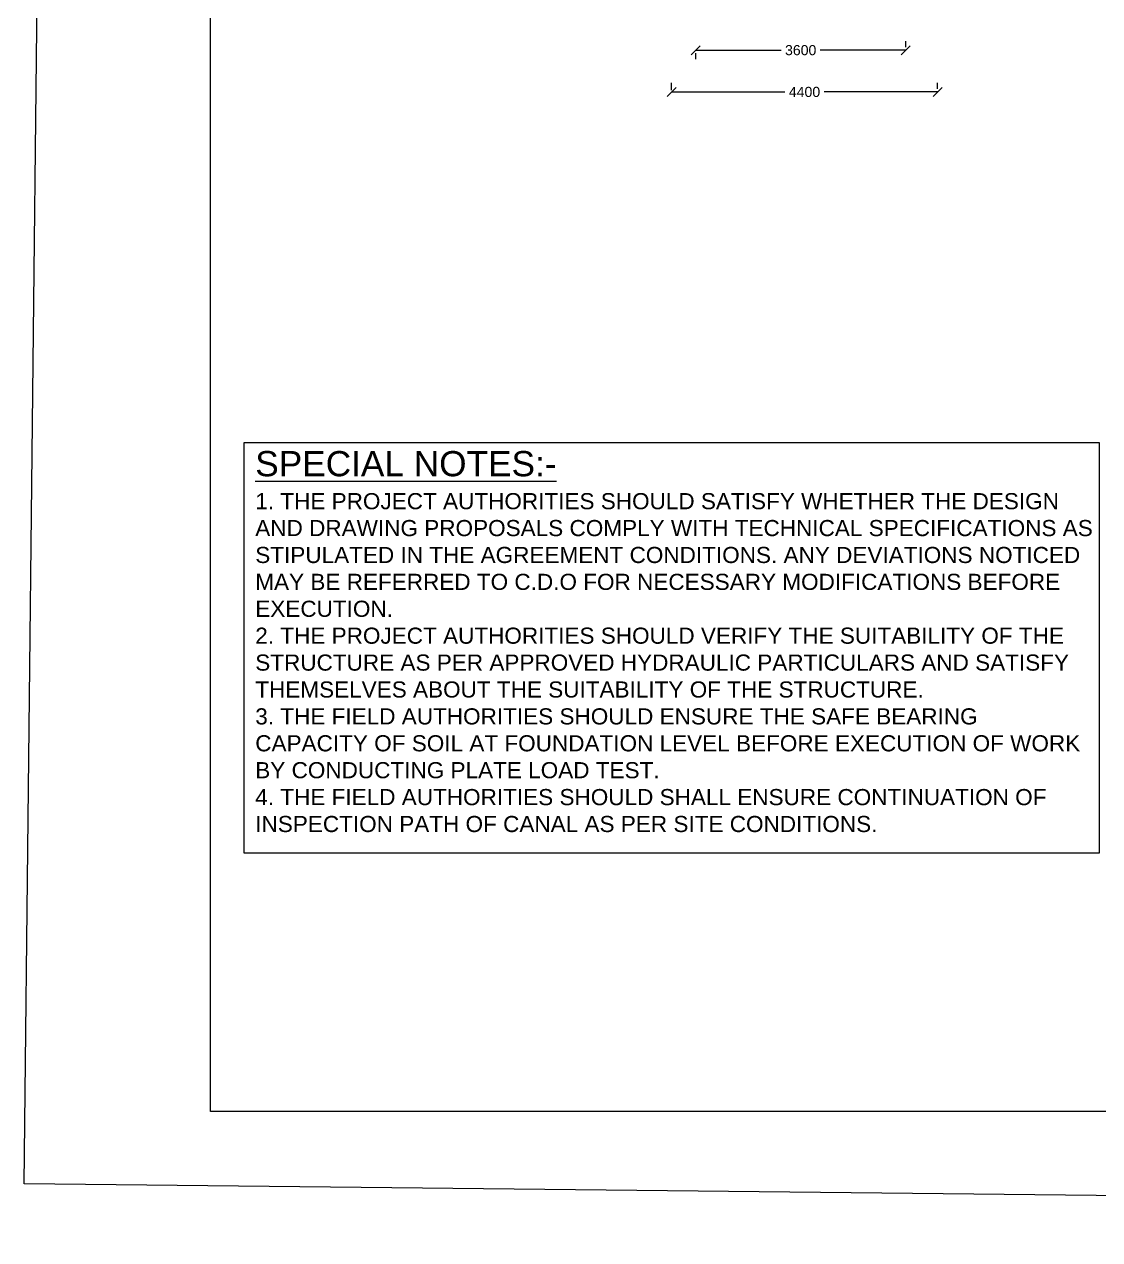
# Model space of a CAD drawing. Header units: metres. Extents: x 244 to 346, y 75 to 149.
# Drawn here: x 243.62 to 264.96, y 75.13 to 99.23 of the extents above; entities that cross this region are included whole.
import ezdxf

# ---------------------------------------------------------------- set-up
doc = ezdxf.new("R2010")
doc.units = ezdxf.units.M
doc.header["$MEASUREMENT"] = 0
doc.layers.add('DRAWING', color=7, linetype='Continuous')
doc.styles.get("Standard").update_dxf_attribs({"font": 'ARIAL_1.TTF', "height": 0.2})
doc.dimstyles.get("Standard").update_dxf_attribs({"dimtxt": 0.2, "dimasz": 0.18, "dimexe": 0.18, "dimexo": 0.0625, "dimgap": 0.09, "dimtad": 0, "dimdec": 4, "dimzin": 0, "dimdsep": 46, "dimtxsty": 'Standard', "dimblk": 'OBLIQUE', "dimcen": 0.09, "dimclrt": 256, "dimadec": 0, "dimazin": 0, "dimtfac": 1, "dimtdec": 4, "dimtofl": 0, "dimtmove": 0, "dimatfit": 3, "dimfxl": 0, "dimtolj": 1, "dimtzin": 0, "dimarcsym": 0})
picture_1 = doc.add_image_def('image1.jpg', size_in_pixel=(6726, 4650))

# ---------------------------------------------------------------- blocks, each defined once
blk = doc.blocks.new('_Oblique')
at = {"color": 0, "linetype": 'ByBlock', "lineweight": -2}
blk.add_line((-0.5, -0.5), (0.5, 0.5), dxfattribs=at)
blk = doc.blocks.new('*D286')
at = {"layer": 'Defpoints', "color": 0}
for p in [(256.94, 98.721), (261.109, 98.719), (261.109, 98.719)]:
    blk.add_point(p, dxfattribs=at)
at = {"layer": 'DRAWING', "color": 0, "lineweight": -2}
for p, q in [((261.109, 98.781), (261.109, 98.899)), ((256.94, 98.719), (258.636, 98.719)), ((256.94, 98.658), (256.94, 98.539)), ((261.109, 98.719), (259.413, 98.719))]:
    blk.add_line(p, q, dxfattribs=at)
at = {"layer": 'DRAWING', "color": 0, "lineweight": -2, "xscale": 0.18, "yscale": 0.18, "zscale": 0.18, "rotation": 180}
blk.add_blockref('_Oblique', (256.94, 98.719), dxfattribs=at)
at = {"layer": 'DRAWING', "color": 0, "lineweight": -2, "xscale": 0.18, "yscale": 0.18, "zscale": 0.18}
blk.add_blockref('_Oblique', (261.109, 98.719), dxfattribs=at)
at = {"layer": 'DRAWING', "insert": (259.024, 98.719), "char_height": 0.2, "attachment_point": 5}
blk.add_mtext('\\A1;3600', dxfattribs=at)
blk = doc.blocks.new('*D287')
at = {"layer": 'Defpoints', "color": 0}
for p in [(256.462, 97.864), (261.739, 97.891), (261.739, 97.891)]:
    blk.add_point(p, dxfattribs=at)
at = {"layer": 'DRAWING', "color": 0, "lineweight": -2}
for p, q in [((256.462, 97.927), (256.462, 98.071)), ((256.462, 97.891), (258.708, 97.891)), ((261.739, 97.891), (259.493, 97.891)), ((261.739, 97.954), (261.739, 98.071))]:
    blk.add_line(p, q, dxfattribs=at)
at = {"layer": 'DRAWING', "color": 0, "lineweight": -2, "xscale": 0.18, "yscale": 0.18, "zscale": 0.18, "rotation": 180}
blk.add_blockref('_Oblique', (256.462, 97.891), dxfattribs=at)
at = {"layer": 'DRAWING', "color": 0, "lineweight": -2, "xscale": 0.18, "yscale": 0.18, "zscale": 0.18}
blk.add_blockref('_Oblique', (261.739, 97.891), dxfattribs=at)
at = {"layer": 'DRAWING', "insert": (259.1, 97.891), "char_height": 0.2, "attachment_point": 5}
blk.add_mtext('\\A1;4400', dxfattribs=at)

msp = doc.modelspace()

# ---------------------------------------------------------------- linework, layer by layer
at = {"layer": 'DRAWING'}
for points in [[(247.31828, 144.15596), (340.94836, 144.15596), (340.94836, 77.67282), (247.31828, 77.67282)], [(247.98396, 90.93981), (264.94711, 90.93981), (264.94711, 82.79846), (247.98396, 82.79846)]]:
    msp.add_lwpolyline(points, close=True, dxfattribs=at)

# ---------------------------------------------------------------- texts
at = {"layer": 'DRAWING', "insert": (248.20322, 90.77125), "char_height": 0.32, "width": 16.621037, "attachment_point": 1}
msp.add_mtext('{\\H1.5625x;\\LSPECIAL NOTES:- \\P}1. THE PROJECT AUTHORITIES SHOULD SATISFY WHETHER THE DESIGN AND DRAWING PROPOSALS COMPLY WITH TECHNICAL SPECIFICATIONS AS STIPULATED IN THE AGREEMENT CONDITIONS. ANY DEVIATIONS NOTICED MAY BE REFERRED TO C.D.O FOR NECESSARY MODIFICATIONS BEFORE EXECUTION. \\P2. THE PROJECT AUTHORITIES SHOULD VERIFY THE SUITABILITY OF THE STRUCTURE AS PER APPROVED HYDRAULIC PARTICULARS AND SATISFY THEMSELVES ABOUT THE SUITABILITY OF THE STRUCTURE. \\P3. THE FIELD AUTHORITIES SHOULD ENSURE THE SAFE BEARING CAPACITY OF SOIL AT FOUNDATION LEVEL BEFORE EXECUTION OF WORK BY CONDUCTING PLATE LOAD TEST. \\P4. THE FIELD AUTHORITIES SHOULD SHALL ENSURE CONTINUATION OF INSPECTION PATH OF CANAL AS PER SITE CONDITIONS. ', dxfattribs=at)

# ---------------------------------------------------------------- dimensions: what is measured, and where the dimension line sits
at = {"layer": 'DRAWING'}
for base, p1, p2, text, picture, middle in [((261.10869, 98.71887), (256.93998, 98.72099), (261.10869, 98.71887), '3600', '*D286', (259.02434, 98.71887)), ((261.73908, 97.89136), (256.46176, 97.86438), (261.73908, 97.89136), '4400', '*D287', (259.10042, 97.89136))]:
    dim = msp.add_linear_dim(base=base, p1=p1, p2=p2, text=text, dimstyle='Standard', dxfattribs=at)
    dim.commit()
    dim.dimension.update_dxf_attribs({"geometry": picture, "text_midpoint": middle})

# ---------------------------------------------------------------- pictures from other files: only their frames are drawn
image = msp.add_image(picture_1, insert=(243.62118, 76.23935), size_in_units=(101.19975, 69.96415), rotation=-0.6257928, dxfattribs=dict(fade=30))
image.dxf.flags = 7

doc.saveas('drawing.dxf')
